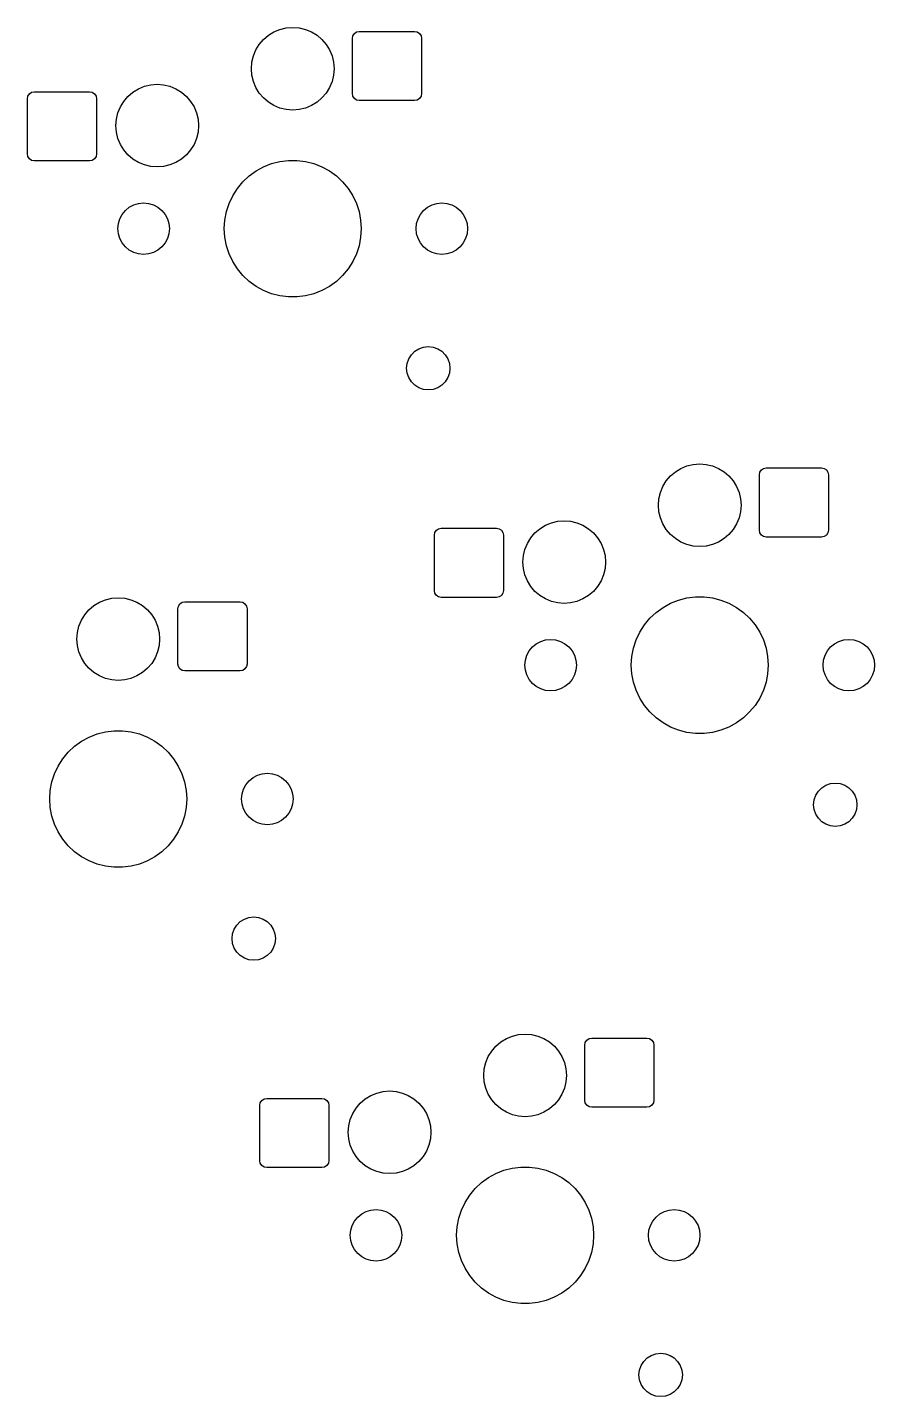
# Model space of a CAD drawing. Extents: x 51 to 259, y -147 to -37.
# Drawn here: x 227.4 to 258.6, y -146.4 to -95.9 of the extents above; entities that cross this region are included whole.
import ezdxf

# ---------------------------------------------------------------- set-up
doc = ezdxf.new("R2010")
doc.units = 0
doc.layers.add('BLACK', color=7, linetype='CONTINUOUS')

msp = doc.modelspace()

# ---------------------------------------------------------------- linework, layer by layer
at = {"layer": 'BLACK', "linetype": 'CONTINUOUS'}
for p, q in [((236.451228, -96.05841), (236.672313, -95.966834)), ((236.672313, -95.966834), (236.905001, -95.91097)), ((236.905001, -95.91097), (237.143564, -95.892195)), ((237.143564, -95.892195), (237.382127, -95.91097)), ((237.382127, -95.91097), (237.614815, -95.966834)), ((237.614815, -95.966834), (237.8359, -96.05841)), ((235.909813, -96.520822), (236.065226, -96.338857)), ((236.065226, -96.338857), (236.247191, -96.183444)), ((236.247191, -96.183444), (236.451228, -96.05841)), ((237.8359, -96.05841), (238.039937, -96.183444)), ((238.039937, -96.183444), (238.221902, -96.338857)), ((238.221902, -96.338857), (238.377315, -96.520822)), ((239.343564, -96.297195), (239.362975, -96.199611)), ((239.343564, -98.337195), (239.343564, -96.297195)), ((239.362975, -96.199611), (239.418252, -96.116883)), ((239.418252, -96.116883), (239.50098, -96.061606)), ((239.50098, -96.061606), (239.598564, -96.042195)), ((239.598564, -96.042195), (241.638564, -96.042195)), ((241.638564, -96.042195), (241.736148, -96.061606)), ((241.736148, -96.061606), (241.818876, -96.116883)), ((241.818876, -96.116883), (241.874153, -96.199611)), ((241.874153, -96.199611), (241.893564, -96.297195)), ((241.893564, -96.297195), (241.893564, -98.337195)), ((235.637339, -97.178632), (235.693203, -96.945944)), ((235.693203, -96.945944), (235.784779, -96.724859)), ((235.784779, -96.724859), (235.909813, -96.520822)), ((238.377315, -96.520822), (238.502349, -96.724859)), ((238.502349, -96.724859), (238.593925, -96.945944)), ((238.593925, -96.945944), (238.649789, -97.178632)), ((235.618564, -97.417195), (235.637339, -97.178632)), ((235.637339, -97.655758), (235.618564, -97.417195)), ((238.649789, -97.178632), (238.668564, -97.417195)), ((238.668564, -97.417195), (238.649789, -97.655758)), ((231.905001, -98.01097), (232.143564, -97.992195)), ((232.143564, -97.992195), (232.382127, -98.01097)), ((235.693203, -97.888446), (235.637339, -97.655758)), ((235.784779, -98.109531), (235.693203, -97.888446)), ((238.593925, -97.888446), (238.502349, -98.109531)), ((238.649789, -97.655758), (238.593925, -97.888446)), ((227.356258, -98.52271), (227.375669, -98.425126)), ((227.375669, -98.425126), (227.430946, -98.342398)), ((227.430946, -98.342398), (227.513674, -98.287121)), ((227.513674, -98.287121), (227.611258, -98.26771)), ((227.611258, -98.26771), (229.651258, -98.26771)), ((229.651258, -98.26771), (229.748842, -98.287121)), ((229.748842, -98.287121), (229.83157, -98.342398)), ((229.83157, -98.342398), (229.886847, -98.425126)), ((229.886847, -98.425126), (229.906258, -98.52271)), ((230.909813, -98.620822), (231.065226, -98.438857)), ((231.065226, -98.438857), (231.247191, -98.283444)), ((231.247191, -98.283444), (231.451228, -98.15841)), ((231.451228, -98.15841), (231.672313, -98.066834)), ((231.672313, -98.066834), (231.905001, -98.01097)), ((232.382127, -98.01097), (232.614815, -98.066834)), ((232.614815, -98.066834), (232.8359, -98.15841)), ((232.8359, -98.15841), (233.039937, -98.283444)), ((233.039937, -98.283444), (233.221902, -98.438857)), ((233.221902, -98.438857), (233.377315, -98.620822)), ((235.909813, -98.313568), (235.784779, -98.109531)), ((236.065226, -98.495533), (235.909813, -98.313568)), ((236.247191, -98.650946), (236.065226, -98.495533)), ((238.221902, -98.495533), (238.039937, -98.650946)), ((238.377315, -98.313568), (238.221902, -98.495533)), ((238.502349, -98.109531), (238.377315, -98.313568)), ((239.362975, -98.434779), (239.343564, -98.337195)), ((239.418252, -98.517507), (239.362975, -98.434779)), ((241.874153, -98.434779), (241.818876, -98.517507)), ((241.893564, -98.337195), (241.874153, -98.434779)), ((227.356258, -100.56271), (227.356258, -98.52271)), ((229.906258, -98.52271), (229.906258, -100.56271)), ((230.693203, -99.045944), (230.784779, -98.824859)), ((230.784779, -98.824859), (230.909813, -98.620822)), ((233.377315, -98.620822), (233.502349, -98.824859)), ((233.502349, -98.824859), (233.593925, -99.045944)), ((236.451228, -98.77598), (236.247191, -98.650946)), ((236.672313, -98.867556), (236.451228, -98.77598)), ((236.905001, -98.92342), (236.672313, -98.867556)), ((237.143564, -98.942195), (236.905001, -98.92342)), ((237.382127, -98.92342), (237.143564, -98.942195)), ((237.614815, -98.867556), (237.382127, -98.92342)), ((237.8359, -98.77598), (237.614815, -98.867556)), ((238.039937, -98.650946), (237.8359, -98.77598)), ((239.50098, -98.572784), (239.418252, -98.517507)), ((239.598564, -98.592195), (239.50098, -98.572784)), ((241.638564, -98.592195), (239.598564, -98.592195)), ((241.736148, -98.572784), (241.638564, -98.592195)), ((241.818876, -98.517507), (241.736148, -98.572784)), ((230.618564, -99.517195), (230.637339, -99.278632)), ((230.637339, -99.278632), (230.693203, -99.045944)), ((233.593925, -99.045944), (233.649789, -99.278632)), ((233.649789, -99.278632), (233.668564, -99.517195)), ((230.637339, -99.755758), (230.618564, -99.517195)), ((230.693203, -99.988446), (230.637339, -99.755758)), ((230.784779, -100.209531), (230.693203, -99.988446)), ((233.593925, -99.988446), (233.502349, -100.209531)), ((233.649789, -99.755758), (233.593925, -99.988446)), ((233.668564, -99.517195), (233.649789, -99.755758)), ((230.909813, -100.413568), (230.784779, -100.209531)), ((231.065226, -100.595533), (230.909813, -100.413568)), ((233.377315, -100.413568), (233.221902, -100.595533)), ((233.502349, -100.209531), (233.377315, -100.413568)), ((227.375669, -100.660294), (227.356258, -100.56271)), ((227.430946, -100.743022), (227.375669, -100.660294)), ((227.513674, -100.798299), (227.430946, -100.743022)), ((227.611258, -100.81771), (227.513674, -100.798299)), ((229.651258, -100.81771), (227.611258, -100.81771)), ((229.748842, -100.798299), (229.651258, -100.81771)), ((229.83157, -100.743022), (229.748842, -100.798299)), ((229.886847, -100.660294), (229.83157, -100.743022)), ((229.906258, -100.56271), (229.886847, -100.660294)), ((231.247191, -100.750946), (231.065226, -100.595533)), ((231.451228, -100.87598), (231.247191, -100.750946)), ((231.672313, -100.967556), (231.451228, -100.87598)), ((231.905001, -101.02342), (231.672313, -100.967556)), ((232.143564, -101.042195), (231.905001, -101.02342)), ((232.382127, -101.02342), (232.143564, -101.042195)), ((232.614815, -100.967556), (232.382127, -101.02342)), ((232.8359, -100.87598), (232.614815, -100.967556)), ((233.039937, -100.750946), (232.8359, -100.87598)), ((233.221902, -100.595533), (233.039937, -100.750946)), ((236.068471, -101.032507), (236.363296, -100.915777)), ((236.363296, -100.915777), (236.670426, -100.83692)), ((236.670426, -100.83692), (236.985018, -100.797178)), ((236.985018, -100.797178), (237.30211, -100.797178)), ((237.30211, -100.797178), (237.616702, -100.83692)), ((237.616702, -100.83692), (237.923832, -100.915777)), ((237.923832, -100.915777), (238.218657, -101.032507)), ((235.302918, -101.588714), (235.534068, -101.371649)), ((235.534068, -101.371649), (235.790601, -101.185267)), ((235.790601, -101.185267), (236.068471, -101.032507)), ((238.218657, -101.032507), (238.496527, -101.185267)), ((238.496527, -101.185267), (238.75306, -101.371649)), ((238.75306, -101.371649), (238.98421, -101.588714)), ((234.93089, -102.100767), (235.100796, -101.833037)), ((235.100796, -101.833037), (235.302918, -101.588714)), ((238.98421, -101.588714), (239.186332, -101.833037)), ((239.186332, -101.833037), (239.356238, -102.100767)), ((230.971813, -102.645444), (231.115772, -102.527299)), ((231.115772, -102.527299), (231.280015, -102.439509)), ((231.280015, -102.439509), (231.458228, -102.385449)), ((231.458228, -102.385449), (231.643564, -102.367195)), ((231.643564, -102.367195), (231.8289, -102.385449)), ((231.8289, -102.385449), (232.007113, -102.439509)), ((232.007113, -102.439509), (232.171356, -102.527299)), ((232.171356, -102.527299), (232.315315, -102.645444)), ((234.697892, -102.689253), (234.795878, -102.387681)), ((234.795878, -102.387681), (234.93089, -102.100767)), ((239.356238, -102.100767), (239.49125, -102.387681)), ((239.49125, -102.387681), (239.589236, -102.689253)), ((241.971813, -102.645444), (242.115772, -102.527299)), ((242.115772, -102.527299), (242.280015, -102.439509)), ((242.280015, -102.439509), (242.458228, -102.385449)), ((242.458228, -102.385449), (242.643564, -102.367195)), ((242.643564, -102.367195), (242.8289, -102.385449)), ((242.8289, -102.385449), (243.007113, -102.439509)), ((243.007113, -102.439509), (243.171356, -102.527299)), ((243.171356, -102.527299), (243.315315, -102.645444)), ((230.711818, -103.131859), (230.765878, -102.953646)), ((230.765878, -102.953646), (230.853668, -102.789403)), ((230.853668, -102.789403), (230.971813, -102.645444)), ((232.315315, -102.645444), (232.43346, -102.789403)), ((232.43346, -102.789403), (232.52125, -102.953646)), ((232.52125, -102.953646), (232.57531, -103.131859)), ((234.618564, -103.317195), (234.638474, -103.000729)), ((234.638474, -103.000729), (234.697892, -102.689253)), ((239.589236, -102.689253), (239.648654, -103.000729)), ((239.648654, -103.000729), (239.668564, -103.317195)), ((241.711818, -103.131859), (241.765878, -102.953646)), ((241.765878, -102.953646), (241.853668, -102.789403)), ((241.853668, -102.789403), (241.971813, -102.645444)), ((243.315315, -102.645444), (243.43346, -102.789403)), ((243.43346, -102.789403), (243.52125, -102.953646)), ((243.52125, -102.953646), (243.57531, -103.131859)), ((230.693564, -103.317195), (230.711818, -103.131859)), ((230.711818, -103.502531), (230.693564, -103.317195)), ((230.765878, -103.680744), (230.711818, -103.502531)), ((232.57531, -103.502531), (232.52125, -103.680744)), ((232.57531, -103.131859), (232.593564, -103.317195)), ((232.593564, -103.317195), (232.57531, -103.502531)), ((234.638474, -103.633661), (234.618564, -103.317195)), ((239.668564, -103.317195), (239.648654, -103.633661)), ((241.693564, -103.317195), (241.711818, -103.131859)), ((241.711818, -103.502531), (241.693564, -103.317195)), ((241.765878, -103.680744), (241.711818, -103.502531)), ((243.57531, -103.502531), (243.52125, -103.680744)), ((243.57531, -103.131859), (243.593564, -103.317195)), ((243.593564, -103.317195), (243.57531, -103.502531)), ((230.853668, -103.844987), (230.765878, -103.680744)), ((230.971813, -103.988946), (230.853668, -103.844987)), ((231.115772, -104.107091), (230.971813, -103.988946)), ((232.315315, -103.988946), (232.171356, -104.107091)), ((232.43346, -103.844987), (232.315315, -103.988946)), ((232.52125, -103.680744), (232.43346, -103.844987)), ((234.697892, -103.945137), (234.638474, -103.633661)), ((234.795878, -104.246709), (234.697892, -103.945137)), ((239.589236, -103.945137), (239.49125, -104.246709)), ((239.648654, -103.633661), (239.589236, -103.945137)), ((241.853668, -103.844987), (241.765878, -103.680744)), ((241.971813, -103.988946), (241.853668, -103.844987)), ((242.115772, -104.107091), (241.971813, -103.988946)), ((243.315315, -103.988946), (243.171356, -104.107091)), ((243.43346, -103.844987), (243.315315, -103.988946)), ((243.52125, -103.680744), (243.43346, -103.844987)), ((231.280015, -104.194881), (231.115772, -104.107091)), ((231.458228, -104.248941), (231.280015, -104.194881)), ((231.643564, -104.267195), (231.458228, -104.248941)), ((231.8289, -104.248941), (231.643564, -104.267195)), ((232.007113, -104.194881), (231.8289, -104.248941)), ((232.171356, -104.107091), (232.007113, -104.194881)), ((234.93089, -104.533623), (234.795878, -104.246709)), ((235.100796, -104.801353), (234.93089, -104.533623)), ((239.356238, -104.533623), (239.186332, -104.801353)), ((239.49125, -104.246709), (239.356238, -104.533623)), ((242.280015, -104.194881), (242.115772, -104.107091)), ((242.458228, -104.248941), (242.280015, -104.194881)), ((242.643564, -104.267195), (242.458228, -104.248941)), ((242.8289, -104.248941), (242.643564, -104.267195)), ((243.007113, -104.194881), (242.8289, -104.248941)), ((243.171356, -104.107091), (243.007113, -104.194881)), ((235.302918, -105.045676), (235.100796, -104.801353)), ((235.534068, -105.262741), (235.302918, -105.045676)), ((238.98421, -105.045676), (238.75306, -105.262741)), ((239.186332, -104.801353), (238.98421, -105.045676)), ((235.790601, -105.449123), (235.534068, -105.262741)), ((236.068471, -105.601883), (235.790601, -105.449123)), ((238.496527, -105.449123), (238.218657, -105.601883)), ((238.75306, -105.262741), (238.496527, -105.449123)), ((236.363296, -105.718613), (236.068471, -105.601883)), ((236.670426, -105.79747), (236.363296, -105.718613)), ((236.985018, -105.837212), (236.670426, -105.79747)), ((237.30211, -105.837212), (236.985018, -105.837212)), ((237.616702, -105.79747), (237.30211, -105.837212)), ((237.923832, -105.718613), (237.616702, -105.79747)), ((238.218657, -105.601883), (237.923832, -105.718613)), ((241.422789, -108.120088), (241.518099, -107.968403)), ((241.518099, -107.968403), (241.644772, -107.84173)), ((241.644772, -107.84173), (241.796457, -107.74642)), ((241.796457, -107.74642), (241.965547, -107.687253)), ((241.965547, -107.687253), (242.143564, -107.667195)), ((242.143564, -107.667195), (242.321581, -107.687253)), ((242.321581, -107.687253), (242.490671, -107.74642)), ((242.490671, -107.74642), (242.642356, -107.84173)), ((242.642356, -107.84173), (242.769029, -107.968403)), ((242.769029, -107.968403), (242.864339, -108.120088)), ((241.343564, -108.467195), (241.363622, -108.289178)), ((241.363622, -108.645212), (241.343564, -108.467195)), ((241.363622, -108.289178), (241.422789, -108.120088)), ((242.864339, -108.120088), (242.923506, -108.289178)), ((242.923506, -108.289178), (242.943564, -108.467195)), ((242.943564, -108.467195), (242.923506, -108.645212)), ((241.422789, -108.814302), (241.363622, -108.645212)), ((241.518099, -108.965987), (241.422789, -108.814302)), ((241.644772, -109.09266), (241.518099, -108.965987)), ((241.796457, -109.18797), (241.644772, -109.09266)), ((242.642356, -109.09266), (242.490671, -109.18797)), ((242.769029, -108.965987), (242.642356, -109.09266)), ((242.864339, -108.814302), (242.769029, -108.965987)), ((242.923506, -108.645212), (242.864339, -108.814302)), ((241.965547, -109.247137), (241.796457, -109.18797)), ((242.143564, -109.267195), (241.965547, -109.247137)), ((242.321581, -109.247137), (242.143564, -109.267195)), ((242.490671, -109.18797), (242.321581, -109.247137)), ((251.462448, -112.160625), (251.683533, -112.069049)), ((251.683533, -112.069049), (251.916221, -112.013185)), ((251.916221, -112.013185), (252.154784, -111.99441)), ((252.154784, -111.99441), (252.393347, -112.013185)), ((252.393347, -112.013185), (252.626035, -112.069049)), ((252.626035, -112.069049), (252.84712, -112.160625)), ((250.795999, -112.827074), (250.921033, -112.623037)), ((250.921033, -112.623037), (251.076446, -112.441072)), ((251.076446, -112.441072), (251.258411, -112.285659)), ((251.258411, -112.285659), (251.462448, -112.160625)), ((252.84712, -112.160625), (253.051157, -112.285659)), ((253.051157, -112.285659), (253.233122, -112.441072)), ((253.233122, -112.441072), (253.388535, -112.623037)), ((253.388535, -112.623037), (253.513569, -112.827074)), ((254.354784, -112.39941), (254.374195, -112.301826)), ((254.354784, -114.43941), (254.354784, -112.39941)), ((254.374195, -112.301826), (254.429472, -112.219098)), ((254.429472, -112.219098), (254.5122, -112.163821)), ((254.5122, -112.163821), (254.609784, -112.14441)), ((254.609784, -112.14441), (256.649784, -112.14441)), ((256.649784, -112.14441), (256.747368, -112.163821)), ((256.747368, -112.163821), (256.830096, -112.219098)), ((256.830096, -112.219098), (256.885373, -112.301826)), ((256.885373, -112.301826), (256.904784, -112.39941)), ((256.904784, -112.39941), (256.904784, -114.43941)), ((250.648559, -113.280847), (250.704423, -113.048159)), ((250.704423, -113.048159), (250.795999, -112.827074)), ((253.513569, -112.827074), (253.605145, -113.048159)), ((253.605145, -113.048159), (253.661009, -113.280847)), ((250.629784, -113.51941), (250.648559, -113.280847)), ((250.648559, -113.757973), (250.629784, -113.51941)), ((253.661009, -113.280847), (253.679784, -113.51941)), ((253.679784, -113.51941), (253.661009, -113.757973)), ((246.683533, -114.169049), (246.916221, -114.113185)), ((246.916221, -114.113185), (247.154784, -114.09441)), ((247.154784, -114.09441), (247.393347, -114.113185)), ((247.393347, -114.113185), (247.626035, -114.169049)), ((250.704423, -113.990661), (250.648559, -113.757973)), ((250.795999, -114.211746), (250.704423, -113.990661)), ((253.605145, -113.990661), (253.513569, -114.211746)), ((253.661009, -113.757973), (253.605145, -113.990661)), ((242.367478, -114.624925), (242.386889, -114.527341)), ((242.367478, -116.664925), (242.367478, -114.624925)), ((242.386889, -114.527341), (242.442166, -114.444613)), ((242.442166, -114.444613), (242.524894, -114.389336)), ((242.524894, -114.389336), (242.622478, -114.369925)), ((242.622478, -114.369925), (244.662478, -114.369925)), ((244.662478, -114.369925), (244.760062, -114.389336)), ((244.760062, -114.389336), (244.84279, -114.444613)), ((244.84279, -114.444613), (244.898067, -114.527341)), ((244.898067, -114.527341), (244.917478, -114.624925)), ((244.917478, -114.624925), (244.917478, -116.664925)), ((245.921033, -114.723037), (246.076446, -114.541072)), ((246.076446, -114.541072), (246.258411, -114.385659)), ((246.258411, -114.385659), (246.462448, -114.260625)), ((246.462448, -114.260625), (246.683533, -114.169049)), ((247.626035, -114.169049), (247.84712, -114.260625)), ((247.84712, -114.260625), (248.051157, -114.385659)), ((248.051157, -114.385659), (248.233122, -114.541072)), ((248.233122, -114.541072), (248.388535, -114.723037)), ((250.921033, -114.415783), (250.795999, -114.211746)), ((251.076446, -114.597748), (250.921033, -114.415783)), ((251.258411, -114.753161), (251.076446, -114.597748)), ((253.233122, -114.597748), (253.051157, -114.753161)), ((253.388535, -114.415783), (253.233122, -114.597748)), ((253.513569, -114.211746), (253.388535, -114.415783)), ((254.374195, -114.536994), (254.354784, -114.43941)), ((254.429472, -114.619722), (254.374195, -114.536994)), ((254.5122, -114.674999), (254.429472, -114.619722)), ((256.830096, -114.619722), (256.747368, -114.674999)), ((256.885373, -114.536994), (256.830096, -114.619722)), ((256.904784, -114.43941), (256.885373, -114.536994)), ((245.648559, -115.380847), (245.704423, -115.148159)), ((245.704423, -115.148159), (245.795999, -114.927074)), ((245.795999, -114.927074), (245.921033, -114.723037)), ((248.388535, -114.723037), (248.513569, -114.927074)), ((248.513569, -114.927074), (248.605145, -115.148159)), ((248.605145, -115.148159), (248.661009, -115.380847)), ((251.462448, -114.878195), (251.258411, -114.753161)), ((251.683533, -114.969771), (251.462448, -114.878195)), ((251.916221, -115.025635), (251.683533, -114.969771)), ((252.154784, -115.04441), (251.916221, -115.025635)), ((252.393347, -115.025635), (252.154784, -115.04441)), ((252.626035, -114.969771), (252.393347, -115.025635)), ((252.84712, -114.878195), (252.626035, -114.969771)), ((253.051157, -114.753161), (252.84712, -114.878195)), ((254.609784, -114.69441), (254.5122, -114.674999)), ((256.649784, -114.69441), (254.609784, -114.69441)), ((256.747368, -114.674999), (256.649784, -114.69441)), ((245.629784, -115.61941), (245.648559, -115.380847)), ((245.648559, -115.857973), (245.629784, -115.61941)), ((248.661009, -115.380847), (248.679784, -115.61941)), ((248.679784, -115.61941), (248.661009, -115.857973)), ((245.704423, -116.090661), (245.648559, -115.857973)), ((245.795999, -116.311746), (245.704423, -116.090661)), ((248.605145, -116.090661), (248.513569, -116.311746)), ((248.661009, -115.857973), (248.605145, -116.090661)), ((242.386889, -116.762509), (242.367478, -116.664925)), ((244.917478, -116.664925), (244.898067, -116.762509)), ((245.921033, -116.515783), (245.795999, -116.311746)), ((246.076446, -116.697748), (245.921033, -116.515783)), ((248.388535, -116.515783), (248.233122, -116.697748)), ((248.513569, -116.311746), (248.388535, -116.515783)), ((229.809919, -117.223929), (230.013956, -117.098895)), ((230.013956, -117.098895), (230.235041, -117.007319)), ((230.235041, -117.007319), (230.467729, -116.951455)), ((230.467729, -116.951455), (230.706292, -116.93268)), ((230.706292, -116.93268), (230.944855, -116.951455)), ((230.944855, -116.951455), (231.177543, -117.007319)), ((231.177543, -117.007319), (231.398628, -117.098895)), ((231.398628, -117.098895), (231.602665, -117.223929)), ((232.925703, -117.240096), (232.98098, -117.157368)), ((232.98098, -117.157368), (233.063708, -117.102091)), ((233.063708, -117.102091), (233.161292, -117.08268)), ((233.161292, -117.08268), (235.201292, -117.08268)), ((235.201292, -117.08268), (235.298876, -117.102091)), ((235.298876, -117.102091), (235.381604, -117.157368)), ((235.381604, -117.157368), (235.436881, -117.240096)), ((242.442166, -116.845237), (242.386889, -116.762509)), ((242.524894, -116.900514), (242.442166, -116.845237)), ((242.622478, -116.919925), (242.524894, -116.900514)), ((244.662478, -116.919925), (242.622478, -116.919925)), ((244.760062, -116.900514), (244.662478, -116.919925)), ((244.84279, -116.845237), (244.760062, -116.900514)), ((244.898067, -116.762509), (244.84279, -116.845237)), ((246.258411, -116.853161), (246.076446, -116.697748)), ((246.462448, -116.978195), (246.258411, -116.853161)), ((246.683533, -117.069771), (246.462448, -116.978195)), ((246.916221, -117.125635), (246.683533, -117.069771)), ((247.154784, -117.14441), (246.916221, -117.125635)), ((247.393347, -117.125635), (247.154784, -117.14441)), ((247.626035, -117.069771), (247.393347, -117.125635)), ((247.84712, -116.978195), (247.626035, -117.069771)), ((248.051157, -116.853161), (247.84712, -116.978195)), ((248.233122, -116.697748), (248.051157, -116.853161)), ((250.801821, -117.287482), (251.079691, -117.134722)), ((251.079691, -117.134722), (251.374516, -117.017992)), ((251.374516, -117.017992), (251.681646, -116.939135)), ((251.681646, -116.939135), (251.996238, -116.899393)), ((251.996238, -116.899393), (252.31333, -116.899393)), ((252.31333, -116.899393), (252.627922, -116.939135)), ((252.627922, -116.939135), (252.935052, -117.017992)), ((252.935052, -117.017992), (253.229877, -117.134722)), ((253.229877, -117.134722), (253.507747, -117.287482)), ((229.347507, -117.765344), (229.472541, -117.561307)), ((229.472541, -117.561307), (229.627954, -117.379342)), ((229.627954, -117.379342), (229.809919, -117.223929)), ((231.602665, -117.223929), (231.78463, -117.379342)), ((231.78463, -117.379342), (231.940043, -117.561307)), ((231.940043, -117.561307), (232.065077, -117.765344)), ((232.906292, -117.33768), (232.925703, -117.240096)), ((232.906292, -119.37768), (232.906292, -117.33768)), ((235.436881, -117.240096), (235.456292, -117.33768)), ((235.456292, -117.33768), (235.456292, -119.37768)), ((250.112016, -117.935252), (250.314138, -117.690929)), ((250.314138, -117.690929), (250.545288, -117.473864)), ((250.545288, -117.473864), (250.801821, -117.287482)), ((253.507747, -117.287482), (253.76428, -117.473864)), ((253.76428, -117.473864), (253.99543, -117.690929)), ((253.99543, -117.690929), (254.197552, -117.935252)), ((229.200067, -118.219117), (229.255931, -117.986429)), ((229.255931, -117.986429), (229.347507, -117.765344)), ((232.065077, -117.765344), (232.156653, -117.986429)), ((232.156653, -117.986429), (232.212517, -118.219117)), ((249.94211, -118.202982), (250.112016, -117.935252)), ((254.197552, -117.935252), (254.367458, -118.202982)), ((229.181292, -118.45768), (229.200067, -118.219117)), ((229.200067, -118.696243), (229.181292, -118.45768)), ((229.255931, -118.928931), (229.200067, -118.696243)), ((232.212517, -118.696243), (232.156653, -118.928931)), ((232.212517, -118.219117), (232.231292, -118.45768)), ((232.231292, -118.45768), (232.212517, -118.696243)), ((245.983033, -118.747659), (246.126992, -118.629514)), ((246.126992, -118.629514), (246.291235, -118.541724)), ((246.291235, -118.541724), (246.469448, -118.487664)), ((246.469448, -118.487664), (246.654784, -118.46941)), ((246.654784, -118.46941), (246.84012, -118.487664)), ((246.84012, -118.487664), (247.018333, -118.541724)), ((247.018333, -118.541724), (247.182576, -118.629514)), ((247.182576, -118.629514), (247.326535, -118.747659)), ((249.709112, -118.791468), (249.807098, -118.489896)), ((249.807098, -118.489896), (249.94211, -118.202982)), ((254.367458, -118.202982), (254.50247, -118.489896)), ((254.50247, -118.489896), (254.600456, -118.791468)), ((256.983033, -118.747659), (257.126992, -118.629514)), ((257.126992, -118.629514), (257.291235, -118.541724)), ((257.291235, -118.541724), (257.469448, -118.487664)), ((257.469448, -118.487664), (257.654784, -118.46941)), ((257.654784, -118.46941), (257.84012, -118.487664)), ((257.84012, -118.487664), (258.018333, -118.541724)), ((258.018333, -118.541724), (258.182576, -118.629514)), ((258.182576, -118.629514), (258.326535, -118.747659)), ((229.347507, -119.150016), (229.255931, -118.928931)), ((229.472541, -119.354053), (229.347507, -119.150016)), ((232.065077, -119.150016), (231.940043, -119.354053)), ((232.156653, -118.928931), (232.065077, -119.150016)), ((245.723038, -119.234074), (245.777098, -119.055861)), ((245.777098, -119.055861), (245.864888, -118.891618)), ((245.864888, -118.891618), (245.983033, -118.747659)), ((247.326535, -118.747659), (247.44468, -118.891618)), ((247.44468, -118.891618), (247.53247, -119.055861)), ((247.53247, -119.055861), (247.58653, -119.234074)), ((249.629784, -119.41941), (249.649694, -119.102944)), ((249.649694, -119.102944), (249.709112, -118.791468)), ((254.600456, -118.791468), (254.659874, -119.102944)), ((254.659874, -119.102944), (254.679784, -119.41941)), ((256.723038, -119.234074), (256.777098, -119.055861)), ((256.777098, -119.055861), (256.864888, -118.891618)), ((256.864888, -118.891618), (256.983033, -118.747659)), ((258.326535, -118.747659), (258.44468, -118.891618)), ((258.44468, -118.891618), (258.53247, -119.055861)), ((258.53247, -119.055861), (258.58653, -119.234074)), ((229.627954, -119.536018), (229.472541, -119.354053)), ((229.809919, -119.691431), (229.627954, -119.536018)), ((230.013956, -119.816465), (229.809919, -119.691431)), ((231.602665, -119.691431), (231.398628, -119.816465)), ((231.78463, -119.536018), (231.602665, -119.691431)), ((231.940043, -119.354053), (231.78463, -119.536018)), ((232.925703, -119.475264), (232.906292, -119.37768)), ((232.98098, -119.557992), (232.925703, -119.475264)), ((233.063708, -119.613269), (232.98098, -119.557992)), ((233.161292, -119.63268), (233.063708, -119.613269)), ((235.201292, -119.63268), (233.161292, -119.63268)), ((235.298876, -119.613269), (235.201292, -119.63268)), ((235.381604, -119.557992), (235.298876, -119.613269)), ((235.436881, -119.475264), (235.381604, -119.557992)), ((235.456292, -119.37768), (235.436881, -119.475264)), ((245.704784, -119.41941), (245.723038, -119.234074)), ((245.723038, -119.604746), (245.704784, -119.41941)), ((245.777098, -119.782959), (245.723038, -119.604746)), ((247.58653, -119.604746), (247.53247, -119.782959)), ((247.58653, -119.234074), (247.604784, -119.41941)), ((247.604784, -119.41941), (247.58653, -119.604746)), ((249.649694, -119.735876), (249.629784, -119.41941)), ((254.679784, -119.41941), (254.659874, -119.735876)), ((256.704784, -119.41941), (256.723038, -119.234074)), ((256.723038, -119.604746), (256.704784, -119.41941)), ((256.777098, -119.782959), (256.723038, -119.604746)), ((258.58653, -119.604746), (258.53247, -119.782959)), ((258.58653, -119.234074), (258.604784, -119.41941)), ((258.604784, -119.41941), (258.58653, -119.604746)), ((230.235041, -119.908041), (230.013956, -119.816465)), ((230.467729, -119.963905), (230.235041, -119.908041)), ((230.706292, -119.98268), (230.467729, -119.963905)), ((230.944855, -119.963905), (230.706292, -119.98268)), ((231.177543, -119.908041), (230.944855, -119.963905)), ((231.398628, -119.816465), (231.177543, -119.908041)), ((245.864888, -119.947202), (245.777098, -119.782959)), ((245.983033, -120.091161), (245.864888, -119.947202)), ((246.126992, -120.209306), (245.983033, -120.091161)), ((246.291235, -120.297096), (246.126992, -120.209306)), ((247.182576, -120.209306), (247.018333, -120.297096)), ((247.326535, -120.091161), (247.182576, -120.209306)), ((247.44468, -119.947202), (247.326535, -120.091161)), ((247.53247, -119.782959), (247.44468, -119.947202)), ((249.709112, -120.047352), (249.649694, -119.735876)), ((249.807098, -120.348924), (249.709112, -120.047352)), ((254.600456, -120.047352), (254.50247, -120.348924)), ((254.659874, -119.735876), (254.600456, -120.047352)), ((256.864888, -119.947202), (256.777098, -119.782959)), ((256.983033, -120.091161), (256.864888, -119.947202)), ((257.126992, -120.209306), (256.983033, -120.091161)), ((257.291235, -120.297096), (257.126992, -120.209306)), ((258.182576, -120.209306), (258.018333, -120.297096)), ((258.326535, -120.091161), (258.182576, -120.209306)), ((258.44468, -119.947202), (258.326535, -120.091161)), ((258.53247, -119.782959), (258.44468, -119.947202)), ((246.469448, -120.351156), (246.291235, -120.297096)), ((246.654784, -120.36941), (246.469448, -120.351156)), ((246.84012, -120.351156), (246.654784, -120.36941)), ((247.018333, -120.297096), (246.84012, -120.351156)), ((249.94211, -120.635838), (249.807098, -120.348924)), ((250.112016, -120.903568), (249.94211, -120.635838)), ((254.367458, -120.635838), (254.197552, -120.903568)), ((254.50247, -120.348924), (254.367458, -120.635838)), ((257.469448, -120.351156), (257.291235, -120.297096)), ((257.654784, -120.36941), (257.469448, -120.351156)), ((257.84012, -120.351156), (257.654784, -120.36941)), ((258.018333, -120.297096), (257.84012, -120.351156)), ((250.314138, -121.147891), (250.112016, -120.903568)), ((250.545288, -121.364956), (250.314138, -121.147891)), ((253.99543, -121.147891), (253.76428, -121.364956)), ((254.197552, -120.903568), (253.99543, -121.147891)), ((250.801821, -121.551338), (250.545288, -121.364956)), ((251.079691, -121.704098), (250.801821, -121.551338)), ((251.374516, -121.820828), (251.079691, -121.704098)), ((253.229877, -121.704098), (252.935052, -121.820828)), ((253.507747, -121.551338), (253.229877, -121.704098)), ((253.76428, -121.364956), (253.507747, -121.551338)), ((229.096796, -122.412134), (229.353329, -122.225752)), ((229.353329, -122.225752), (229.631199, -122.072992)), ((229.631199, -122.072992), (229.926024, -121.956262)), ((229.926024, -121.956262), (230.233154, -121.877405)), ((230.233154, -121.877405), (230.547746, -121.837663)), ((230.547746, -121.837663), (230.864838, -121.837663)), ((230.864838, -121.837663), (231.17943, -121.877405)), ((231.17943, -121.877405), (231.48656, -121.956262)), ((231.48656, -121.956262), (231.781385, -122.072992)), ((231.781385, -122.072992), (232.059255, -122.225752)), ((232.059255, -122.225752), (232.315788, -122.412134)), ((251.681646, -121.899685), (251.374516, -121.820828)), ((251.996238, -121.939427), (251.681646, -121.899685)), ((252.31333, -121.939427), (251.996238, -121.939427)), ((252.627922, -121.899685), (252.31333, -121.939427)), ((252.935052, -121.820828), (252.627922, -121.899685)), ((228.663524, -122.873522), (228.865646, -122.629199)), ((228.865646, -122.629199), (229.096796, -122.412134)), ((232.315788, -122.412134), (232.546938, -122.629199)), ((232.546938, -122.629199), (232.74906, -122.873522)), ((228.358606, -123.428166), (228.493618, -123.141252)), ((228.493618, -123.141252), (228.663524, -122.873522)), ((232.74906, -122.873522), (232.918966, -123.141252)), ((232.918966, -123.141252), (233.053978, -123.428166)), ((228.201202, -124.041214), (228.26062, -123.729738)), ((228.26062, -123.729738), (228.358606, -123.428166)), ((233.053978, -123.428166), (233.151964, -123.729738)), ((233.151964, -123.729738), (233.211382, -124.041214)), ((235.416396, -123.829888), (235.534541, -123.685929)), ((235.534541, -123.685929), (235.6785, -123.567784)), ((235.6785, -123.567784), (235.842743, -123.479994)), ((235.842743, -123.479994), (236.020956, -123.425934)), ((236.020956, -123.425934), (236.206292, -123.40768)), ((236.206292, -123.40768), (236.391628, -123.425934)), ((236.391628, -123.425934), (236.569841, -123.479994)), ((236.569841, -123.479994), (236.734084, -123.567784)), ((236.734084, -123.567784), (236.878043, -123.685929)), ((236.878043, -123.685929), (236.996188, -123.829888)), ((228.181292, -124.35768), (228.201202, -124.041214)), ((233.211382, -124.041214), (233.231292, -124.35768)), ((235.256292, -124.35768), (235.274546, -124.172344)), ((235.274546, -124.172344), (235.328606, -123.994131)), ((235.328606, -123.994131), (235.416396, -123.829888)), ((236.996188, -123.829888), (237.083978, -123.994131)), ((237.083978, -123.994131), (237.138038, -124.172344)), ((237.138038, -124.172344), (237.156292, -124.35768)), ((256.374842, -124.391393), (256.434009, -124.222303)), ((256.434009, -124.222303), (256.529319, -124.070618)), ((256.529319, -124.070618), (256.655992, -123.943945)), ((256.655992, -123.943945), (256.807677, -123.848635)), ((256.807677, -123.848635), (256.976767, -123.789468)), ((256.976767, -123.789468), (257.154784, -123.76941)), ((257.154784, -123.76941), (257.332801, -123.789468)), ((257.332801, -123.789468), (257.501891, -123.848635)), ((257.501891, -123.848635), (257.653576, -123.943945)), ((257.653576, -123.943945), (257.780249, -124.070618)), ((257.780249, -124.070618), (257.875559, -124.222303)), ((257.875559, -124.222303), (257.934726, -124.391393)), ((228.201202, -124.674146), (228.181292, -124.35768)), ((228.26062, -124.985622), (228.201202, -124.674146)), ((233.211382, -124.674146), (233.151964, -124.985622)), ((233.231292, -124.35768), (233.211382, -124.674146)), ((235.274546, -124.543016), (235.256292, -124.35768)), ((235.328606, -124.721229), (235.274546, -124.543016)), ((235.416396, -124.885472), (235.328606, -124.721229)), ((237.083978, -124.721229), (236.996188, -124.885472)), ((237.138038, -124.543016), (237.083978, -124.721229)), ((237.156292, -124.35768), (237.138038, -124.543016)), ((256.354784, -124.56941), (256.374842, -124.391393)), ((256.374842, -124.747427), (256.354784, -124.56941)), ((256.434009, -124.916517), (256.374842, -124.747427)), ((257.934726, -124.747427), (257.875559, -124.916517)), ((257.934726, -124.391393), (257.954784, -124.56941)), ((257.954784, -124.56941), (257.934726, -124.747427)), ((228.358606, -125.287194), (228.26062, -124.985622)), ((233.151964, -124.985622), (233.053978, -125.287194)), ((235.534541, -125.029431), (235.416396, -124.885472)), ((235.6785, -125.147576), (235.534541, -125.029431)), ((235.842743, -125.235366), (235.6785, -125.147576)), ((236.020956, -125.289426), (235.842743, -125.235366)), ((236.569841, -125.235366), (236.391628, -125.289426)), ((236.734084, -125.147576), (236.569841, -125.235366)), ((236.878043, -125.029431), (236.734084, -125.147576)), ((236.996188, -124.885472), (236.878043, -125.029431)), ((256.529319, -125.068202), (256.434009, -124.916517)), ((256.655992, -125.194875), (256.529319, -125.068202)), ((256.807677, -125.290185), (256.655992, -125.194875)), ((257.653576, -125.194875), (257.501891, -125.290185)), ((257.780249, -125.068202), (257.653576, -125.194875)), ((257.875559, -124.916517), (257.780249, -125.068202)), ((228.493618, -125.574108), (228.358606, -125.287194)), ((228.663524, -125.841838), (228.493618, -125.574108)), ((232.918966, -125.574108), (232.74906, -125.841838)), ((233.053978, -125.287194), (232.918966, -125.574108)), ((236.206292, -125.30768), (236.020956, -125.289426)), ((236.391628, -125.289426), (236.206292, -125.30768)), ((256.976767, -125.349352), (256.807677, -125.290185)), ((257.154784, -125.36941), (256.976767, -125.349352)), ((257.332801, -125.349352), (257.154784, -125.36941)), ((257.501891, -125.290185), (257.332801, -125.349352)), ((228.865646, -126.086161), (228.663524, -125.841838)), ((229.096796, -126.303226), (228.865646, -126.086161)), ((232.546938, -126.086161), (232.315788, -126.303226)), ((232.74906, -125.841838), (232.546938, -126.086161)), ((229.353329, -126.489608), (229.096796, -126.303226)), ((229.631199, -126.642368), (229.353329, -126.489608)), ((229.926024, -126.759098), (229.631199, -126.642368)), ((230.233154, -126.837955), (229.926024, -126.759098)), ((231.48656, -126.759098), (231.17943, -126.837955)), ((231.781385, -126.642368), (231.48656, -126.759098)), ((232.059255, -126.489608), (231.781385, -126.642368)), ((232.315788, -126.303226), (232.059255, -126.489608)), ((230.547746, -126.877697), (230.233154, -126.837955)), ((230.864838, -126.877697), (230.547746, -126.877697)), ((231.17943, -126.837955), (230.864838, -126.877697)), ((235.2075, -128.882215), (235.359185, -128.786905)), ((235.359185, -128.786905), (235.528275, -128.727738)), ((235.528275, -128.727738), (235.706292, -128.70768)), ((235.706292, -128.70768), (235.884309, -128.727738)), ((235.884309, -128.727738), (236.053399, -128.786905)), ((236.053399, -128.786905), (236.205084, -128.882215)), ((234.92635, -129.329663), (234.985517, -129.160573)), ((234.985517, -129.160573), (235.080827, -129.008888)), ((235.080827, -129.008888), (235.2075, -128.882215)), ((236.205084, -128.882215), (236.331757, -129.008888)), ((236.331757, -129.008888), (236.427067, -129.160573)), ((236.427067, -129.160573), (236.486234, -129.329663)), ((234.906292, -129.50768), (234.92635, -129.329663)), ((234.92635, -129.685697), (234.906292, -129.50768)), ((234.985517, -129.854787), (234.92635, -129.685697)), ((236.486234, -129.685697), (236.427067, -129.854787)), ((236.486234, -129.329663), (236.506292, -129.50768)), ((236.506292, -129.50768), (236.486234, -129.685697)), ((235.080827, -130.006472), (234.985517, -129.854787)), ((235.2075, -130.133145), (235.080827, -130.006472)), ((235.359185, -130.228455), (235.2075, -130.133145)), ((235.528275, -130.287622), (235.359185, -130.228455)), ((235.706292, -130.30768), (235.528275, -130.287622)), ((235.884309, -130.287622), (235.706292, -130.30768)), ((236.053399, -130.228455), (235.884309, -130.287622)), ((236.205084, -130.133145), (236.053399, -130.228455)), ((236.331757, -130.006472), (236.205084, -130.133145)), ((236.427067, -129.854787), (236.331757, -130.006472)), ((244.63605, -133.476312), (244.818015, -133.320899)), ((244.818015, -133.320899), (245.022052, -133.195865)), ((245.022052, -133.195865), (245.243137, -133.104289)), ((245.243137, -133.104289), (245.475825, -133.048425)), ((245.475825, -133.048425), (245.714388, -133.02965)), ((245.714388, -133.02965), (245.952951, -133.048425)), ((245.952951, -133.048425), (246.185639, -133.104289)), ((246.185639, -133.104289), (246.406724, -133.195865)), ((246.406724, -133.195865), (246.610761, -133.320899)), ((246.610761, -133.320899), (246.792726, -133.476312)), ((247.914388, -133.43465), (247.933799, -133.337066)), ((247.933799, -133.337066), (247.989076, -133.254338)), ((247.989076, -133.254338), (248.071804, -133.199061)), ((248.071804, -133.199061), (248.169388, -133.17965)), ((248.169388, -133.17965), (250.209388, -133.17965)), ((250.209388, -133.17965), (250.306972, -133.199061)), ((250.306972, -133.199061), (250.3897, -133.254338)), ((250.3897, -133.254338), (250.444977, -133.337066)), ((250.444977, -133.337066), (250.464388, -133.43465)), ((244.355603, -133.862314), (244.480637, -133.658277)), ((244.480637, -133.658277), (244.63605, -133.476312)), ((246.792726, -133.476312), (246.948139, -133.658277)), ((246.948139, -133.658277), (247.073173, -133.862314)), ((247.914388, -135.47465), (247.914388, -133.43465)), ((250.464388, -133.43465), (250.464388, -135.47465)), ((244.189388, -134.55465), (244.208163, -134.316087)), ((244.208163, -134.316087), (244.264027, -134.083399)), ((244.264027, -134.083399), (244.355603, -133.862314)), ((247.073173, -133.862314), (247.164749, -134.083399)), ((247.164749, -134.083399), (247.220613, -134.316087)), ((247.220613, -134.316087), (247.239388, -134.55465)), ((244.208163, -134.793213), (244.189388, -134.55465)), ((244.264027, -135.025901), (244.208163, -134.793213)), ((247.220613, -134.793213), (247.164749, -135.025901)), ((247.239388, -134.55465), (247.220613, -134.793213)), ((239.818015, -135.420899), (240.022052, -135.295865)), ((240.022052, -135.295865), (240.243137, -135.204289)), ((240.243137, -135.204289), (240.475825, -135.148425)), ((240.475825, -135.148425), (240.714388, -135.12965)), ((240.714388, -135.12965), (240.952951, -135.148425)), ((240.952951, -135.148425), (241.185639, -135.204289)), ((241.185639, -135.204289), (241.406724, -135.295865)), ((241.406724, -135.295865), (241.610761, -135.420899)), ((244.355603, -135.246986), (244.264027, -135.025901)), ((244.480637, -135.451023), (244.355603, -135.246986)), ((247.073173, -135.246986), (246.948139, -135.451023)), ((247.164749, -135.025901), (247.073173, -135.246986)), ((235.927082, -135.660165), (235.946493, -135.562581)), ((235.927082, -137.700165), (235.927082, -135.660165)), ((235.946493, -135.562581), (236.00177, -135.479853)), ((236.00177, -135.479853), (236.084498, -135.424576)), ((236.084498, -135.424576), (236.182082, -135.405165)), ((236.182082, -135.405165), (238.222082, -135.405165)), ((238.222082, -135.405165), (238.319666, -135.424576)), ((238.319666, -135.424576), (238.402394, -135.479853)), ((238.402394, -135.479853), (238.457671, -135.562581)), ((238.457671, -135.562581), (238.477082, -135.660165)), ((238.477082, -135.660165), (238.477082, -137.700165)), ((239.355603, -135.962314), (239.480637, -135.758277)), ((239.480637, -135.758277), (239.63605, -135.576312)), ((239.63605, -135.576312), (239.818015, -135.420899)), ((241.610761, -135.420899), (241.792726, -135.576312)), ((241.792726, -135.576312), (241.948139, -135.758277)), ((241.948139, -135.758277), (242.073173, -135.962314)), ((244.63605, -135.632988), (244.480637, -135.451023)), ((244.818015, -135.788401), (244.63605, -135.632988)), ((245.022052, -135.913435), (244.818015, -135.788401)), ((246.610761, -135.788401), (246.406724, -135.913435)), ((246.792726, -135.632988), (246.610761, -135.788401)), ((246.948139, -135.451023), (246.792726, -135.632988)), ((247.933799, -135.572234), (247.914388, -135.47465)), ((247.989076, -135.654962), (247.933799, -135.572234)), ((248.071804, -135.710239), (247.989076, -135.654962)), ((248.169388, -135.72965), (248.071804, -135.710239)), ((250.209388, -135.72965), (248.169388, -135.72965)), ((250.306972, -135.710239), (250.209388, -135.72965)), ((250.3897, -135.654962), (250.306972, -135.710239)), ((250.444977, -135.572234), (250.3897, -135.654962)), ((250.464388, -135.47465), (250.444977, -135.572234)), ((239.208163, -136.416087), (239.264027, -136.183399)), ((239.264027, -136.183399), (239.355603, -135.962314)), ((242.073173, -135.962314), (242.164749, -136.183399)), ((242.164749, -136.183399), (242.220613, -136.416087)), ((245.243137, -136.005011), (245.022052, -135.913435)), ((245.475825, -136.060875), (245.243137, -136.005011)), ((245.714388, -136.07965), (245.475825, -136.060875)), ((245.952951, -136.060875), (245.714388, -136.07965)), ((246.185639, -136.005011), (245.952951, -136.060875)), ((246.406724, -135.913435), (246.185639, -136.005011)), ((239.189388, -136.65465), (239.208163, -136.416087)), ((239.208163, -136.893213), (239.189388, -136.65465)), ((242.220613, -136.416087), (242.239388, -136.65465)), ((242.239388, -136.65465), (242.220613, -136.893213)), ((239.264027, -137.125901), (239.208163, -136.893213)), ((239.355603, -137.346986), (239.264027, -137.125901)), ((239.480637, -137.551023), (239.355603, -137.346986)), ((242.073173, -137.346986), (241.948139, -137.551023)), ((242.164749, -137.125901), (242.073173, -137.346986)), ((242.220613, -136.893213), (242.164749, -137.125901)), ((235.946493, -137.797749), (235.927082, -137.700165)), ((236.00177, -137.880477), (235.946493, -137.797749)), ((236.084498, -137.935754), (236.00177, -137.880477)), ((238.402394, -137.880477), (238.319666, -137.935754)), ((238.457671, -137.797749), (238.402394, -137.880477)), ((238.477082, -137.700165), (238.457671, -137.797749)), ((239.63605, -137.732988), (239.480637, -137.551023)), ((239.818015, -137.888401), (239.63605, -137.732988)), ((240.022052, -138.013435), (239.818015, -137.888401)), ((241.610761, -137.888401), (241.406724, -138.013435)), ((241.792726, -137.732988), (241.610761, -137.888401)), ((241.948139, -137.551023), (241.792726, -137.732988)), ((236.182082, -137.955165), (236.084498, -137.935754)), ((238.222082, -137.955165), (236.182082, -137.955165)), ((238.319666, -137.935754), (238.222082, -137.955165)), ((240.243137, -138.105011), (240.022052, -138.013435)), ((240.475825, -138.160875), (240.243137, -138.105011)), ((240.714388, -138.17965), (240.475825, -138.160875)), ((240.952951, -138.160875), (240.714388, -138.17965)), ((241.185639, -138.105011), (240.952951, -138.160875)), ((241.406724, -138.013435), (241.185639, -138.105011)), ((244.104892, -138.509104), (244.361425, -138.322722)), ((244.361425, -138.322722), (244.639295, -138.169962)), ((244.639295, -138.169962), (244.93412, -138.053232)), ((244.93412, -138.053232), (245.24125, -137.974375)), ((245.24125, -137.974375), (245.555842, -137.934633)), ((245.555842, -137.934633), (245.872934, -137.934633)), ((245.872934, -137.934633), (246.187526, -137.974375)), ((246.187526, -137.974375), (246.494656, -138.053232)), ((246.494656, -138.053232), (246.789481, -138.169962)), ((246.789481, -138.169962), (247.067351, -138.322722)), ((247.067351, -138.322722), (247.323884, -138.509104)), ((243.67162, -138.970492), (243.873742, -138.726169)), ((243.873742, -138.726169), (244.104892, -138.509104)), ((247.323884, -138.509104), (247.555034, -138.726169)), ((247.555034, -138.726169), (247.757156, -138.970492)), ((243.366702, -139.525136), (243.501714, -139.238222)), ((243.501714, -139.238222), (243.67162, -138.970492)), ((247.757156, -138.970492), (247.927062, -139.238222)), ((247.927062, -139.238222), (248.062074, -139.525136)), ((239.424492, -139.926858), (239.542637, -139.782899)), ((239.542637, -139.782899), (239.686596, -139.664754)), ((239.686596, -139.664754), (239.850839, -139.576964)), ((239.850839, -139.576964), (240.029052, -139.522904)), ((240.029052, -139.522904), (240.214388, -139.50465)), ((240.214388, -139.50465), (240.399724, -139.522904)), ((240.399724, -139.522904), (240.577937, -139.576964)), ((240.577937, -139.576964), (240.74218, -139.664754)), ((240.74218, -139.664754), (240.886139, -139.782899)), ((240.886139, -139.782899), (241.004284, -139.926858)), ((243.209298, -140.138184), (243.268716, -139.826708)), ((243.268716, -139.826708), (243.366702, -139.525136)), ((248.062074, -139.525136), (248.16006, -139.826708)), ((248.16006, -139.826708), (248.219478, -140.138184)), ((250.424492, -139.926858), (250.542637, -139.782899)), ((250.542637, -139.782899), (250.686596, -139.664754)), ((250.686596, -139.664754), (250.850839, -139.576964)), ((250.850839, -139.576964), (251.029052, -139.522904)), ((251.029052, -139.522904), (251.214388, -139.50465)), ((251.214388, -139.50465), (251.399724, -139.522904)), ((251.399724, -139.522904), (251.577937, -139.576964)), ((251.577937, -139.576964), (251.74218, -139.664754)), ((251.74218, -139.664754), (251.886139, -139.782899)), ((251.886139, -139.782899), (252.004284, -139.926858)), ((239.264388, -140.45465), (239.282642, -140.269314)), ((239.282642, -140.269314), (239.336702, -140.091101)), ((239.336702, -140.091101), (239.424492, -139.926858)), ((241.004284, -139.926858), (241.092074, -140.091101)), ((241.092074, -140.091101), (241.146134, -140.269314)), ((241.146134, -140.269314), (241.164388, -140.45465)), ((243.189388, -140.45465), (243.209298, -140.138184)), ((248.219478, -140.138184), (248.239388, -140.45465)), ((250.264388, -140.45465), (250.282642, -140.269314)), ((250.282642, -140.269314), (250.336702, -140.091101)), ((250.336702, -140.091101), (250.424492, -139.926858)), ((252.004284, -139.926858), (252.092074, -140.091101)), ((252.092074, -140.091101), (252.146134, -140.269314)), ((252.146134, -140.269314), (252.164388, -140.45465)), ((239.282642, -140.639986), (239.264388, -140.45465)), ((239.336702, -140.818199), (239.282642, -140.639986)), ((239.424492, -140.982442), (239.336702, -140.818199)), ((241.092074, -140.818199), (241.004284, -140.982442)), ((241.146134, -140.639986), (241.092074, -140.818199)), ((241.164388, -140.45465), (241.146134, -140.639986)), ((243.209298, -140.771116), (243.189388, -140.45465)), ((243.268716, -141.082592), (243.209298, -140.771116)), ((248.219478, -140.771116), (248.16006, -141.082592)), ((248.239388, -140.45465), (248.219478, -140.771116)), ((250.282642, -140.639986), (250.264388, -140.45465)), ((250.336702, -140.818199), (250.282642, -140.639986)), ((250.424492, -140.982442), (250.336702, -140.818199)), ((252.092074, -140.818199), (252.004284, -140.982442)), ((252.146134, -140.639986), (252.092074, -140.818199)), ((252.164388, -140.45465), (252.146134, -140.639986)), ((239.542637, -141.126401), (239.424492, -140.982442)), ((239.686596, -141.244546), (239.542637, -141.126401)), ((239.850839, -141.332336), (239.686596, -141.244546)), ((240.029052, -141.386396), (239.850839, -141.332336)), ((240.214388, -141.40465), (240.029052, -141.386396)), ((240.399724, -141.386396), (240.214388, -141.40465)), ((240.577937, -141.332336), (240.399724, -141.386396)), ((240.74218, -141.244546), (240.577937, -141.332336)), ((240.886139, -141.126401), (240.74218, -141.244546)), ((241.004284, -140.982442), (240.886139, -141.126401)), ((243.366702, -141.384164), (243.268716, -141.082592)), ((243.501714, -141.671078), (243.366702, -141.384164)), ((248.062074, -141.384164), (247.927062, -141.671078)), ((248.16006, -141.082592), (248.062074, -141.384164)), ((250.542637, -141.126401), (250.424492, -140.982442)), ((250.686596, -141.244546), (250.542637, -141.126401)), ((250.850839, -141.332336), (250.686596, -141.244546)), ((251.029052, -141.386396), (250.850839, -141.332336)), ((251.214388, -141.40465), (251.029052, -141.386396)), ((251.399724, -141.386396), (251.214388, -141.40465)), ((251.577937, -141.332336), (251.399724, -141.386396)), ((251.74218, -141.244546), (251.577937, -141.332336)), ((251.886139, -141.126401), (251.74218, -141.244546)), ((252.004284, -140.982442), (251.886139, -141.126401)), ((243.67162, -141.938808), (243.501714, -141.671078)), ((243.873742, -142.183131), (243.67162, -141.938808)), ((247.757156, -141.938808), (247.555034, -142.183131)), ((247.927062, -141.671078), (247.757156, -141.938808)), ((244.104892, -142.400196), (243.873742, -142.183131)), ((244.361425, -142.586578), (244.104892, -142.400196)), ((247.323884, -142.400196), (247.067351, -142.586578)), ((247.555034, -142.183131), (247.323884, -142.400196)), ((244.639295, -142.739338), (244.361425, -142.586578)), ((244.93412, -142.856068), (244.639295, -142.739338)), ((245.24125, -142.934925), (244.93412, -142.856068)), ((245.555842, -142.974667), (245.24125, -142.934925)), ((246.187526, -142.934925), (245.872934, -142.974667)), ((246.494656, -142.856068), (246.187526, -142.934925)), ((246.789481, -142.739338), (246.494656, -142.856068)), ((247.067351, -142.586578), (246.789481, -142.739338)), ((245.872934, -142.974667), (245.555842, -142.974667)), ((250.215596, -144.979185), (250.367281, -144.883875)), ((250.367281, -144.883875), (250.536371, -144.824708)), ((250.536371, -144.824708), (250.714388, -144.80465)), ((250.714388, -144.80465), (250.892405, -144.824708)), ((250.892405, -144.824708), (251.061495, -144.883875)), ((251.061495, -144.883875), (251.21318, -144.979185)), ((249.914388, -145.60465), (249.934446, -145.426633)), ((249.934446, -145.426633), (249.993613, -145.257543)), ((249.993613, -145.257543), (250.088923, -145.105858)), ((250.088923, -145.105858), (250.215596, -144.979185)), ((251.21318, -144.979185), (251.339853, -145.105858)), ((251.339853, -145.105858), (251.435163, -145.257543)), ((251.435163, -145.257543), (251.49433, -145.426633)), ((251.49433, -145.426633), (251.514388, -145.60465)), ((249.934446, -145.782667), (249.914388, -145.60465)), ((249.993613, -145.951757), (249.934446, -145.782667)), ((250.088923, -146.103442), (249.993613, -145.951757)), ((251.435163, -145.951757), (251.339853, -146.103442)), ((251.49433, -145.782667), (251.435163, -145.951757)), ((251.514388, -145.60465), (251.49433, -145.782667)), ((250.215596, -146.230115), (250.088923, -146.103442)), ((250.367281, -146.325425), (250.215596, -146.230115)), ((250.536371, -146.384592), (250.367281, -146.325425)), ((250.714388, -146.40465), (250.536371, -146.384592)), ((250.892405, -146.384592), (250.714388, -146.40465)), ((251.061495, -146.325425), (250.892405, -146.384592)), ((251.21318, -146.230115), (251.061495, -146.325425)), ((251.339853, -146.103442), (251.21318, -146.230115))]:
    msp.add_line(p, q, dxfattribs=at)

doc.saveas('drawing.dxf')
